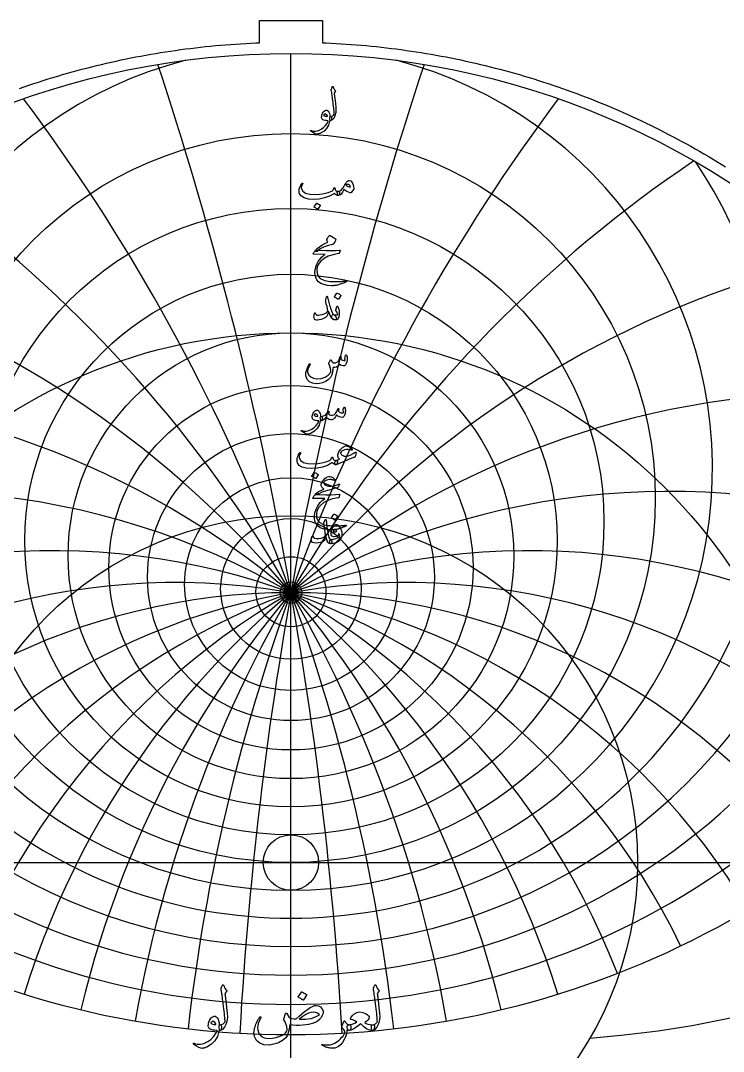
# Model space of a CAD drawing. Header units: millimetres. Extents: x -55 to 55, y -55 to 56.
# Drawn here: x -18 to 28.9, y -12.6 to 56.2 of the extents above; entities that cross this region are included whole.
import ezdxf

# ---------------------------------------------------------------- set-up
doc = ezdxf.new("R2010")
doc.units = ezdxf.units.MM
for name, color, linetype in [('CUT_INNER', 6, 'Continuous'), ('CUT_OUTER', 1, 'Continuous'), ('ENGRAVE', 7, 'Continuous'), ('ENGRAVE_FINE', 8, 'Continuous'), ('TEXT', 5, 'Continuous')]:
    doc.layers.add(name, color=color, linetype=linetype)

msp = doc.modelspace()

# ---------------------------------------------------------------- linework, layer by layer
at = {"layer": 'CUT_INNER'}
msp.add_circle((0, 0), 1.85, dxfattribs=at)
at = {"layer": 'CUT_OUTER'}
msp.add_lwpolyline([(-18.1281, 51.6617), (-17.8107, 51.772), (-17.4927, 51.8803), (-17.1741, 51.9867), (-16.8548, 52.0911), (-16.5348, 52.1935), (-16.2143, 52.294), (-15.8931, 52.3925), (-15.5713, 52.489), (-15.249, 52.5836), (-14.926, 52.6761), (-14.6025, 52.7667), (-14.2785, 52.8553), (-13.9539, 52.942), (-13.6288, 53.0266), (-13.3032, 53.1092), (-12.977, 53.1898), (-12.6504, 53.2685), (-12.3233, 53.3451), (-11.9958, 53.4197), (-11.6678, 53.4923), (-11.3393, 53.5629), (-11.0105, 53.6314), (-10.6812, 53.698), (-10.3515, 53.7625), (-10.0214, 53.825), (-9.691, 53.8855), (-9.3602, 53.944), (-9.029, 54.0004), (-8.6975, 54.0548), (-8.3656, 54.1071), (-8.0335, 54.1574), (-7.701, 54.2057), (-7.3683, 54.2519), (-7.0353, 54.2961), (-6.702, 54.3383), (-6.3684, 54.3784), (-6.0347, 54.4164), (-5.7007, 54.4524), (-5.3664, 54.4864), (-5.032, 54.5183), (-4.6974, 54.5481), (-4.3626, 54.5759), (-4.0277, 54.6017), (-3.6926, 54.6253), (-3.3573, 54.647), (-3.0219, 54.6665), (-2.6865, 54.6841), (-2.3509, 54.6995), (-2.1, 54.7095), (-2.1, 56.19), (2.1, 56.19), (2.1, 54.7095), (2.3509, 54.6995), (2.6865, 54.6841), (3.0219, 54.6665), (3.3573, 54.647), (3.6926, 54.6253), (4.0277, 54.6017), (4.3626, 54.5759), (4.6974, 54.5481), (5.032, 54.5183), (5.3664, 54.4864), (5.7007, 54.4524), (6.0347, 54.4164), (6.3684, 54.3784), (6.702, 54.3383), (7.0353, 54.2961), (7.3683, 54.2519), (7.701, 54.2057), (8.0335, 54.1574), (8.3656, 54.1071), (8.6975, 54.0548), (9.029, 54.0004), (9.3602, 53.944), (9.691, 53.8855), (10.0214, 53.825), (10.3515, 53.7625), (10.6812, 53.698), (11.0105, 53.6314), (11.3393, 53.5629), (11.6678, 53.4923), (11.9958, 53.4197), (12.3233, 53.3451), (12.6504, 53.2685), (12.977, 53.1898), (13.3032, 53.1092), (13.6288, 53.0266), (13.9539, 52.942), (14.2785, 52.8553), (14.6025, 52.7667), (14.926, 52.6761), (15.249, 52.5836), (15.5713, 52.489), (15.8931, 52.3925), (16.2143, 52.294), (16.5348, 52.1935), (16.8548, 52.0911), (17.1741, 51.9867), (17.4927, 51.8803), (17.8107, 51.772), (18.1281, 51.6617), (18.4447, 51.5495), (18.7607, 51.4354), (19.0759, 51.3193), (19.3905, 51.2013), (19.7043, 51.0814), (20.0173, 50.9595), (20.3296, 50.8357), (20.6412, 50.71), (20.9519, 50.5824), (21.2619, 50.4529), (21.5711, 50.3215), (21.8794, 50.1882), (22.187, 50.053), (22.4937, 49.9159), (22.7995, 49.7769), (23.1045, 49.6361), (23.4086, 49.4934), (23.7119, 49.3488), (24.0142, 49.2024), (24.3157, 49.0542), (24.6162, 48.904), (24.9158, 48.7521), (25.2145, 48.5983), (25.5122, 48.4426), (25.809, 48.2852), (26.1048, 48.1259), (26.3996, 47.9648), (26.6934, 47.802), (26.9862, 47.6373), (27.278, 47.4708), (27.5687, 47.3025), (27.8585, 47.1325), (28.1471, 46.9606), (28.4347, 46.787), (28.7213, 46.6117), (29.0067, 46.4346)], dxfattribs=at)
at = {"layer": 'ENGRAVE'}
for points in [[(0, -54), (0, 54)], [(-54, 0), (54, 0)]]:
    msp.add_lwpolyline(points, dxfattribs=at)
for centre, radius in [((0, 0), 54), ((0, 24.3261), 24.3261), ((0, 22.7517), 20.8992), ((0, 21.4865), 17.7713), ((0, 0), 35.3478), ((0, 20.4732), 14.8746), ((0, 19.6704), 12.157), ((0, 19.0478), 9.5763), ((0, 18.5835), 7.0982), ((0, 0), 23.1383), ((0, 18.262), 4.6932), ((0, 18.073), 2.3351), ((0, 18.0106), 0.72)]:
    msp.add_circle(centre, radius, dxfattribs=at)
for centre, radius, start, end in [((0, 26.2892), 28.1417, 104.436571, 75.563429), ((0, 28.7545), 32.4697, 146.343028, 33.656972), ((0, 31.8877), 37.4863, 168.076059, 11.923941), ((0, 35.9396), 43.453, 184.845211, 355.154789), ((0, 41.3064), 50.7778, 199.041634, 340.958366), ((0, -25.6817), 43.6923, 36, 144), ((0, -25.6817), 43.6923, 36, 144), ((0, 48.6521), 60.1373, 211.615649, 328.384351), ((15.0301, 56.0931), 67.9839, 274.154376, 304.973846)]:
    msp.add_arc(centre, radius, start, end, dxfattribs=at)
at = {"layer": 'ENGRAVE_FINE'}
for centre, radius, start, end in [((-247.7915, -25.6817), 251.614, 3.256593, 18.285878), ((-247.7915, -25.6817), 251.614, 3.256593, 18.285878), ((247.7915, -25.6817), 251.614, 161.714122, 176.743407), ((247.7915, -25.6817), 251.614, 161.714122, 176.743407), ((-120.0437, -25.6817), 127.7478, 6.558023, 36.869498), ((-120.0437, -25.6817), 127.7478, 6.558023, 36.869498), ((120.0437, -25.6817), 127.7478, 143.130502, 173.441977), ((120.0437, -25.6817), 127.7478, 143.130502, 173.441977), ((-75.6773, -25.6817), 87.3846, 9.951474, 56.069558), ((-75.6773, -25.6817), 87.3846, 9.951474, 56.069558), ((75.6773, -25.6817), 87.3846, 123.930442, 170.048526), ((75.6773, -25.6817), 87.3846, 123.930442, 170.048526), ((-52.0705, -25.6817), 67.9732, 13.489072, 76.236453), ((-52.0705, -25.6817), 67.9732, 13.489072, 76.236453), ((52.0705, -25.6817), 67.9732, 103.763547, 166.510928), ((52.0705, -25.6817), 67.9732, 103.763547, 166.510928), ((-36.6622, -25.6817), 57.0363, 17.231004, 97.725349), ((-36.6622, -25.6817), 57.0363, 17.231004, 97.725349), ((36.6622, -25.6817), 57.0363, 82.274651, 162.768996), ((36.6622, -25.6817), 57.0363, 82.274651, 162.768996), ((-25.2258, -25.6817), 50.4515, 21.249547, 120.755909), ((-25.2258, -25.6817), 50.4515, 21.249547, 120.755909), ((25.2258, -25.6817), 50.4515, 59.244091, 158.750453), ((25.2258, -25.6817), 50.4515, 59.244091, 158.750453), ((-15.9027, -25.6817), 46.4964, 25.634518, 130.214249), ((-15.9027, -25.6817), 46.4964, 25.634518, 130.214249), ((15.9027, -25.6817), 46.4964, 49.785751, 154.365482), ((15.9027, -25.6817), 46.4964, 49.785751, 154.365482), ((-7.7041, -25.6817), 44.3663, 30.500929, 137.66478), ((-7.7041, -25.6817), 44.3663, 30.500929, 137.66478), ((7.7041, -25.6817), 44.3663, 42.33522, 149.499071), ((7.7041, -25.6817), 44.3663, 42.33522, 149.499071), ((0, 102.5834), 120.594, 243.541053, 296.458947)]:
    msp.add_arc(centre, radius, start, end, dxfattribs=at)
at = {"layer": 'TEXT'}
for points in [[(2.6985, 51.6179), (2.7201, 51.6699), (2.7369, 51.7113), (2.7488, 51.7418), (2.756, 51.7616), (2.7616, 51.7741), (2.7688, 51.7831), (2.7776, 51.7885), (2.788, 51.7903), (2.7997, 51.7883), (2.8095, 51.7823), (2.8173, 51.7723), (2.8231, 51.7584), (2.8496, 51.6899), (2.8814, 51.6282), (2.9183, 51.5733), (2.9604, 51.5252), (2.9722, 51.5099), (2.9756, 51.4925), (2.9706, 51.4731), (2.9572, 51.4518), (2.887, 51.3528), (2.8918, 51.3085), (2.8965, 51.265), (2.9013, 51.2223), (2.9061, 51.1803), (2.9109, 51.1392), (2.9157, 51.0989), (2.9205, 51.0594), (2.9253, 51.0207), (2.9694, 50.6622), (2.9963, 50.382), (3.0061, 50.18), (2.9987, 50.0562), (2.9385, 49.8317), (2.8598, 49.6658), (2.7628, 49.5586), (2.6475, 49.5101), (2.6443, 49.5101), (2.6411, 49.5101), (2.6379, 49.5101), (2.6347, 49.5101), (2.6157, 49.5281), (2.6035, 49.5692), (2.5982, 49.6335), (2.5995, 49.7209), (2.6025, 49.7532), (2.6115, 49.7768), (2.6265, 49.7915), (2.6475, 49.7975), (2.7285, 49.8137), (2.796, 49.843), (2.8498, 49.8856), (2.8902, 49.9412), (2.8875, 50.0081), (2.8826, 50.0842), (2.8755, 50.1694), (2.8662, 50.2638), (2.8549, 50.367), (2.8419, 50.4786), (2.827, 50.5985), (2.8103, 50.7269), (2.795, 50.853), (2.7808, 50.9664), (2.7678, 51.067), (2.756, 51.1548), (2.7459, 51.2298), (2.7377, 51.2921), (2.7315, 51.3416), (2.7273, 51.3783), (2.6954, 51.5604), (2.6944, 51.5783), (2.6946, 51.5939), (2.696, 51.6071), (2.6985, 51.6179)], [(2.5836, 49.475), (2.5087, 49.2121), (2.3832, 48.992), (2.2069, 48.8145), (1.98, 48.6798), (1.9483, 48.6661), (1.9169, 48.6538), (1.886, 48.643), (1.8555, 48.6335), (1.8255, 48.6256), (1.7964, 48.6195), (1.768, 48.6152), (1.7405, 48.6127), (1.6718, 48.6225), (1.5808, 48.6582), (1.4674, 48.7199), (1.3317, 48.8075), (1.3171, 48.8201), (1.3086, 48.8323), (1.306, 48.8441), (1.3094, 48.8554), (1.3169, 48.8642), (1.3269, 48.8682), (1.3393, 48.8674), (1.3541, 48.8618), (1.4952, 48.8161), (1.6535, 48.8163), (1.8289, 48.8624), (2.0215, 48.9544), (2.1788, 49.0612), (2.3089, 49.1868), (2.4119, 49.3311), (2.4878, 49.4941), (2.4872, 49.4999), (2.4854, 49.5045), (2.4824, 49.5079), (2.4782, 49.5101), (2.3682, 49.5165), (2.2746, 49.5293), (2.1974, 49.5484), (2.1365, 49.574), (2.0894, 49.6135), (2.0598, 49.6682), (2.0479, 49.7381), (2.0535, 49.8231), (2.0552, 49.8344), (2.0574, 49.8458), (2.06, 49.8575), (2.063, 49.8694), (2.0664, 49.8817), (2.0702, 49.8945), (2.0744, 49.908), (2.079, 49.9221), (2.1165, 50.0133), (2.162, 50.0889), (2.2155, 50.149), (2.277, 50.1935), (2.3399, 50.2179), (2.3976, 50.2175), (2.4501, 50.1923), (2.4974, 50.1424), (2.5387, 50.073), (2.57, 49.9923), (2.5914, 49.9005), (2.6027, 49.7975), (2.609, 49.7976), (2.6151, 49.7979), (2.621, 49.7984), (2.6267, 49.7991), (2.6324, 49.7998), (2.6383, 49.8003), (2.6444, 49.8006), (2.6506, 49.8007), (2.6722, 49.7961), (2.689, 49.7824), (2.7009, 49.7594), (2.7081, 49.7273), (2.7111, 49.6919), (2.7105, 49.6562), (2.7063, 49.6201), (2.6985, 49.5836), (2.6884, 49.5514), (2.677, 49.5285), (2.6644, 49.5147), (2.6506, 49.5101), (2.59, 49.5101), (2.5896, 49.5043), (2.5884, 49.4965), (2.5864, 49.4868), (2.5836, 49.475)], [(2.4303, 49.8327), (2.3968, 49.8911), (2.36, 49.9325), (2.3201, 49.9566), (2.277, 49.9636), (2.2513, 49.9568), (2.2283, 49.946), (2.2081, 49.9313), (2.1908, 49.9125), (2.1852, 49.9025), (2.1844, 49.8917), (2.1884, 49.8802), (2.1972, 49.8678), (2.2301, 49.8388), (2.2778, 49.8191), (2.3403, 49.8085), (2.4175, 49.8071), (2.4255, 49.8087), (2.4303, 49.8135), (2.4319, 49.8215), (2.4303, 49.8327)], [(3.9089, 45.5245), (4.0089, 45.489), (4.0917, 45.3888), (4.1574, 45.2239), (4.2059, 44.9944), (4.2077, 44.9778), (4.2067, 44.9632), (4.2029, 44.9506), (4.1963, 44.9401), (4.0207, 44.7197), (4.0085, 44.7063), (3.9943, 44.6982), (3.9782, 44.6952), (3.96, 44.6974), (3.8406, 44.7381), (3.7285, 44.79), (3.6235, 44.853), (3.5257, 44.9273), (3.4468, 44.7443), (3.3604, 44.6135), (3.2664, 44.5351), (3.1648, 44.5089), (3.1534, 44.5131), (3.1417, 44.5257), (3.1295, 44.5467), (3.1169, 44.576), (3.0975, 44.6487), (3.0906, 44.7069), (3.0959, 44.7508), (3.1137, 44.7804), (3.1241, 44.7874), (3.1361, 44.7924), (3.1496, 44.7954), (3.1648, 44.7964), (3.2375, 44.8087), (3.3085, 44.8427), (3.378, 44.8981), (3.4458, 44.9752), (3.4756, 45.0199), (3.5201, 45.0934), (3.5794, 45.1955), (3.6534, 45.3265), (3.7113, 45.4131), (3.7732, 45.475), (3.839, 45.5121), (3.9089, 45.5245)], [(0.7281, 45.3201), (0.7395, 45.3325), (0.7513, 45.3377), (0.7635, 45.3357), (0.776, 45.3265), (0.7856, 45.3145), (0.7888, 45.3009), (0.7856, 45.2858), (0.776, 45.269), (0.7273, 45.1935), (0.6962, 45.1237), (0.6826, 45.0594), (0.6866, 45.0007), (0.7866, 44.8079), (0.9812, 44.6734), (1.2704, 44.5972), (1.6543, 44.5792), (1.9391, 44.6001), (2.2123, 44.6439), (2.474, 44.7103), (2.7241, 44.7995), (2.7682, 44.8257), (2.8047, 44.8658), (2.8337, 44.9199), (2.855, 44.988), (2.8622, 45.0073), (2.8742, 45.0207), (2.891, 45.0281), (2.9125, 45.0295), (2.9279, 45.0229), (2.9389, 45.0095), (2.9454, 44.9894), (2.9476, 44.9624), (2.9626, 44.8958), (3.0043, 44.8459), (3.0728, 44.8127), (3.168, 44.7964), (3.2023, 44.7888), (3.2255, 44.7692), (3.2375, 44.7377), (3.2383, 44.6942), (3.2267, 44.6131), (3.2111, 44.5552), (3.1916, 44.5205), (3.168, 44.5089), (3.0979, 44.5181), (3.0315, 44.5457), (2.9686, 44.5916), (2.9093, 44.6558), (2.9043, 44.6584), (2.8957, 44.6566), (2.8836, 44.6504), (2.8678, 44.6399), (2.57, 44.4722), (2.2451, 44.3524), (1.893, 44.2806), (1.5137, 44.2566), (1.1632, 44.2806), (0.891, 44.3524), (0.697, 44.4722), (0.5812, 44.6399), (0.5549, 44.7335), (0.5461, 44.8291), (0.5549, 44.9267), (0.5812, 45.0263), (0.6168, 45.1189), (0.6531, 45.1987), (0.6902, 45.2658), (0.7281, 45.3201)], [(3.679, 45.2115), (3.7388, 45.1616), (3.8067, 45.1205), (3.8826, 45.0882), (3.9664, 45.0646), (3.9618, 45.1275), (3.9448, 45.1788), (3.9155, 45.2185), (3.8738, 45.2466), (3.8257, 45.2612), (3.7772, 45.2602), (3.7283, 45.2436), (3.679, 45.2115)], [(1.6958, 43.9948), (1.6998, 43.9988), (1.7054, 44.0012), (1.7125, 44.002), (1.7213, 44.0012), (1.7834, 43.976), (1.8419, 43.9453), (1.8968, 43.9089), (1.9481, 43.867), (1.9531, 43.8606), (1.9552, 43.8543), (1.9547, 43.8479), (1.9513, 43.8415), (1.8012, 43.5988), (1.7956, 43.593), (1.7884, 43.5916), (1.7796, 43.5946), (1.7692, 43.602), (1.7602, 43.6084), (1.7461, 43.6179), (1.7267, 43.6307), (1.7022, 43.6467), (1.672, 43.6658), (1.6359, 43.6882), (1.5938, 43.7137), (1.5457, 43.7425), (1.5393, 43.7473), (1.5361, 43.7521), (1.5361, 43.7569), (1.5393, 43.7616)], [(2.6954, 41.2303), (2.4163, 41.1574), (2.17, 41.0634), (1.9564, 40.9483), (1.7756, 40.8119), (1.7479, 40.791), (1.7221, 40.7792), (1.6984, 40.7766), (1.6766, 40.7832), (1.6513, 40.8133), (1.6551, 40.8558), (1.688, 40.9107), (1.7501, 40.978), (1.8968, 41.0998), (2.0654, 41.2095), (2.256, 41.3073), (2.4686, 41.3932), (2.4079, 41.4826), (2.3966, 41.5049), (2.3912, 41.5273), (2.3918, 41.5496), (2.3984, 41.572), (2.4413, 41.6572), (2.4806, 41.7277), (2.5163, 41.7834), (2.5485, 41.8243), (2.569, 41.8436), (2.5892, 41.8538), (2.6089, 41.8548), (2.6283, 41.8466), (2.7407, 41.7832), (2.8351, 41.7237), (2.9115, 41.6682), (2.97, 41.6167), (2.9814, 41.6001), (2.9868, 41.5792), (2.9862, 41.5538), (2.9796, 41.5241), (2.959, 41.4776), (2.9261, 41.4211), (2.8808, 41.3546), (2.8231, 41.2782), (2.8079, 41.2668), (2.7816, 41.255), (2.7441, 41.2429), (2.6954, 41.2303)], [(1.9417, 40.8598), (2.3514, 40.8455), (2.7057, 40.8439), (3.0045, 40.855), (3.2478, 40.879), (3.2553, 40.8799), (3.2618, 40.8794), (3.2673, 40.8775), (3.2718, 40.8742), (3.2751, 40.8697), (3.277, 40.8642), (3.2775, 40.8577), (3.2766, 40.8503), (3.2703, 40.8211), (3.2642, 40.7944), (3.2583, 40.77), (3.2526, 40.7481), (3.2471, 40.7285), (3.2419, 40.7113), (3.2368, 40.6966), (3.2319, 40.6842), (3.2215, 40.6644), (3.2095, 40.6499), (3.1959, 40.6405), (3.1808, 40.6363), (2.8119, 40.5694), (2.491, 40.4646), (2.2179, 40.3219), (1.9928, 40.1413), (1.879, 40.0114), (1.7964, 39.8738), (1.7449, 39.7287), (1.7245, 39.576), (1.7441, 39.3363), (1.8219, 39.1409), (1.958, 38.9898), (2.1525, 38.883), (2.2532, 38.8507), (2.364, 38.8239), (2.4848, 38.8028), (2.6155, 38.7872), (2.756, 38.777), (2.9061, 38.7721), (3.0658, 38.7723), (3.2351, 38.7776), (3.2952, 38.781), (3.3544, 38.7848), (3.4126, 38.789), (3.4698, 38.7936), (3.5256, 38.7986), (3.5796, 38.804), (3.6318, 38.8098), (3.6822, 38.816), (3.6975, 38.8168), (3.7085, 38.8128), (3.7151, 38.804), (3.7173, 38.7904), (3.7161, 38.7746), (3.7125, 38.7625), (3.7065, 38.7539), (3.6981, 38.7489), (3.6079, 38.7108), (3.5225, 38.6762), (3.4418, 38.6453), (3.366, 38.618), (3.2951, 38.594), (3.2295, 38.5733), (3.169, 38.5557), (3.1137, 38.5413), (3.0617, 38.5307), (3.0111, 38.5214), (2.9619, 38.5132), (2.9141, 38.5062), (2.8675, 38.5008), (2.8219, 38.4974), (2.7773, 38.496), (2.7337, 38.4966), (2.4359, 38.5198), (2.1876, 38.5701), (1.9888, 38.6475), (1.8395, 38.7521), (1.7299, 38.8828), (1.6535, 39.0355), (1.6101, 39.2102), (1.6, 39.4068), (1.6313, 39.6507), (1.7062, 39.8874), (1.8245, 40.1169), (1.9864, 40.3393), (2.0497, 40.4066), (2.1213, 40.471), (2.2014, 40.5327), (2.2898, 40.5916), (1.5169, 40.598), (1.4984, 40.6059), (1.4906, 40.6203), (1.4936, 40.6411), (1.5074, 40.6682), (1.5333, 40.7077), (1.5569, 40.7433), (1.578, 40.7748), (1.5968, 40.8024), (1.6131, 40.8257), (1.6271, 40.8447), (1.6387, 40.8592), (1.6479, 40.8694), (1.6686, 40.8712), (1.7245, 40.8702), (1.8155, 40.8664), (1.9417, 40.8598)], [(3.0642, 37.9942), (3.0682, 37.9982), (3.0738, 38.0006), (3.081, 38.0014), (3.0898, 38.0006), (3.1518, 37.9755), (3.2103, 37.9447), (3.2652, 37.9084), (3.3165, 37.8665), (3.3215, 37.8601), (3.3237, 37.8537), (3.3231, 37.8473), (3.3197, 37.8409), (3.1696, 37.5982), (3.164, 37.5924), (3.1568, 37.591), (3.148, 37.594), (3.1377, 37.6014), (3.1287, 37.6078), (3.1145, 37.6174), (3.0951, 37.6302), (3.0706, 37.6461), (3.0405, 37.6653), (3.0043, 37.6876), (2.9622, 37.7132), (2.9141, 37.7419), (2.9077, 37.7467), (2.9045, 37.7515), (2.9045, 37.7563), (2.9077, 37.7611)], [(2.4479, 37.7196), (2.4662, 37.6358), (2.4862, 37.5507), (2.5077, 37.4642), (2.5309, 37.3763), (2.5556, 37.2865), (2.582, 37.1946), (2.6099, 37.1005), (2.6395, 37.0042), (2.6991, 36.831), (2.7536, 36.7008), (2.8029, 36.6138), (2.847, 36.5699), (2.8856, 36.5437), (2.9245, 36.5068), (2.9638, 36.4591), (3.0035, 36.4006), (3.0411, 36.3282), (3.0514, 36.2737), (3.0347, 36.2372), (2.9908, 36.2186), (2.8488, 36.233), (2.7233, 36.3272), (2.6141, 36.5012), (2.5213, 36.7551), (2.5193, 36.7593), (2.5165, 36.7623), (2.5129, 36.7641), (2.5085, 36.7647), (2.5053, 36.7641), (2.5021, 36.7623), (2.499, 36.7593), (2.4958, 36.7551), (2.4868, 36.714), (2.4758, 36.6705), (2.4628, 36.6246), (2.4479, 36.5763), (2.4315, 36.5306), (2.4143, 36.4924), (2.3964, 36.4619), (2.3776, 36.439), (2.3101, 36.3801), (2.2259, 36.328), (2.1249, 36.2827), (2.0071, 36.2442), (1.8874, 36.2156), (1.7836, 36.2034), (1.6958, 36.2076), (1.6239, 36.2282), (1.5624, 36.2797), (1.5345, 36.3703), (1.5401, 36.5), (1.5792, 36.6689), (1.583, 36.6745), (1.588, 36.6785), (1.5942, 36.6809), (1.6016, 36.6817), (1.6103, 36.6807), (1.6175, 36.6777), (1.6231, 36.6727), (1.6271, 36.6657), (1.6423, 36.6304), (1.659, 36.601), (1.6774, 36.5777), (1.6974, 36.5603), (1.7596, 36.5372), (1.8443, 36.5316), (1.9513, 36.5435), (2.0806, 36.5731), (2.2185, 36.6174), (2.3257, 36.6673), (2.4021, 36.7228), (2.4479, 36.7839), (2.4554, 36.8457), (2.4431, 36.9515), (2.4107, 37.1012), (2.3584, 37.2948), (2.3333, 37.3968), (2.3185, 37.4793), (2.3141, 37.5421), (2.3201, 37.5854), (2.3808, 37.7579), (2.3874, 37.7761), (2.3944, 37.789), (2.4017, 37.7968), (2.4095, 37.7994), (2.4191, 37.7944), (2.4287, 37.7794), (2.4383, 37.7545), (2.4479, 37.7196)], [(3.093, 36.6881), (3.0742, 36.7194), (3.0562, 36.7463), (3.0391, 36.7689), (3.0227, 36.7871), (3.0109, 36.8026), (3.0043, 36.8206), (3.0029, 36.8409), (3.0067, 36.8637), (3.0738, 37.1064), (3.0832, 37.1276), (3.0953, 37.1336), (3.1103, 37.1244), (3.1281, 37.1), (3.1548, 37.0483), (3.1776, 36.9859), (3.1963, 36.9126), (3.2111, 36.8286), (3.2197, 36.7479), (3.2231, 36.6689), (3.2213, 36.5914), (3.2143, 36.5156), (3.2029, 36.4495), (3.188, 36.3919), (3.1694, 36.3426), (3.1472, 36.3016), (3.1199, 36.2713), (3.0826, 36.2473), (3.0353, 36.2298), (2.978, 36.2186), (2.9193, 36.2164), (2.8646, 36.2258), (2.8139, 36.2467), (2.7672, 36.2793), (2.7311, 36.3206), (2.7121, 36.3679), (2.7103, 36.4212), (2.7257, 36.4805), (2.7502, 36.529), (2.7792, 36.5595), (2.8125, 36.5721), (2.8502, 36.5667), (2.9373, 36.5457), (3.0131, 36.5435), (3.0778, 36.5601), (3.1313, 36.5954), (3.1325, 36.6048), (3.1265, 36.6234), (3.1133, 36.6511), (3.093, 36.6881)], [(3.6438, 33.8446), (3.6494, 33.8586), (3.6566, 33.8685), (3.6654, 33.8745), (3.6758, 33.8765), (3.6891, 33.8749), (3.7005, 33.8701), (3.7099, 33.8621), (3.7173, 33.851), (3.7355, 33.8111), (3.7484, 33.7616), (3.7562, 33.7025), (3.7588, 33.6338), (3.7518, 33.5216), (3.7309, 33.4151), (3.6959, 33.3141), (3.647, 33.2186), (3.6303, 33.1957), (3.6119, 33.1779), (3.5919, 33.1654), (3.5704, 33.158), (3.4923, 33.153), (3.4083, 33.1668), (3.3183, 33.1993), (3.2223, 33.2506), (3.1415, 33.1398), (3.0458, 33.0662), (2.9355, 33.0296), (2.8103, 33.0302), (2.8062, 32.9629), (2.8003, 32.8981), (2.7927, 32.8359), (2.7832, 32.7763), (2.7719, 32.719), (2.7588, 32.6634), (2.744, 32.6096), (2.7273, 32.5576), (2.6886, 32.4638), (2.6363, 32.3771), (2.5704, 32.2977), (2.491, 32.2255), (2.3051, 32.1017), (2.1085, 32.0147), (1.9012, 31.9644), (1.683, 31.9508), (1.4373, 31.9841), (1.2431, 32.0714), (1.1004, 32.2125), (1.0092, 32.4075), (0.9968, 32.4777), (0.9948, 32.5608), (1.0032, 32.6566), (1.0219, 32.7652), (1.0521, 32.8841), (1.0946, 33.0079), (1.1495, 33.1364), (1.2167, 33.2697), (1.2221, 33.2781), (1.2287, 33.2841), (1.2365, 33.2877), (1.2455, 33.2889), (1.2545, 33.2881), (1.2623, 33.2857), (1.2688, 33.2817), (1.2742, 33.2761), (1.2778, 33.268), (1.279, 33.2594), (1.2778, 33.2504), (1.2742, 33.241), (1.1888, 33.0636), (1.1337, 32.9177), (1.109, 32.8033), (1.1145, 32.7205), (1.1952, 32.5378), (1.3221, 32.4051), (1.4954, 32.3223), (1.7149, 32.2893), (2.0219, 32.3089), (2.2818, 32.3867), (2.4946, 32.5229), (2.6602, 32.7173), (2.6596, 32.8454), (2.6387, 32.9807), (2.5974, 33.1232), (2.5357, 33.2729), (2.5279, 33.2881), (2.5237, 33.3017), (2.5231, 33.3137), (2.5261, 33.324), (2.5433, 33.3597), (2.5596, 33.3931), (2.5752, 33.4243), (2.59, 33.4534), (2.6039, 33.4798), (2.6171, 33.5033), (2.6295, 33.5237), (2.6411, 33.5412), (2.6477, 33.5486), (2.6546, 33.5516), (2.662, 33.5502), (2.6698, 33.5444), (2.6738, 33.54), (2.6794, 33.5332), (2.6866, 33.524), (2.6954, 33.5125), (2.7053, 33.4985), (2.7161, 33.4821), (2.7277, 33.4634), (2.7401, 33.4422), (2.7652, 33.4015), (2.7864, 33.3719), (2.8035, 33.3536), (2.8167, 33.3464), (2.8997, 33.3394), (2.9828, 33.3536), (3.0658, 33.3889), (3.1488, 33.4454), (3.179, 33.4829), (3.2087, 33.5444), (3.2381, 33.6298), (3.267, 33.7392), (3.2698, 33.7496), (3.275, 33.7584), (3.2826, 33.7655), (3.2925, 33.7711), (3.3019, 33.7747), (3.3109, 33.7759), (3.3195, 33.7747), (3.3277, 33.7711), (3.3399, 33.7512), (3.3444, 33.7136), (3.3414, 33.6586), (3.3309, 33.5859), (3.3953, 33.5464), (3.4642, 33.5204), (3.5375, 33.5081), (3.6151, 33.5093), (3.6141, 33.5326), (3.6111, 33.5516), (3.6061, 33.5661), (3.5991, 33.5763), (3.5911, 33.5859), (3.5864, 33.5955), (3.5848, 33.6051), (3.5864, 33.6146)], [(3.5688, 30.3923), (3.5758, 30.3971), (3.584, 30.3955), (3.5933, 30.3875), (3.6039, 30.3731), (3.6153, 30.3488), (3.6239, 30.314), (3.6297, 30.2689), (3.6327, 30.2134), (3.6337, 30.1504), (3.6303, 30.0889), (3.6225, 30.029), (3.6103, 29.9707), (3.5748, 29.8573), (3.5353, 29.7759), (3.4917, 29.7264), (3.4442, 29.7088), (3.3319, 29.7154), (3.2279, 29.7448), (3.1323, 29.7969), (3.045, 29.8717), (2.9852, 29.7538), (2.9141, 29.6617), (2.8319, 29.5957), (2.7385, 29.5556), (2.6405, 29.5468), (2.5413, 29.5715), (2.4409, 29.6298), (2.3393, 29.7216), (2.257, 29.6168), (2.1764, 29.542), (2.0974, 29.4971), (2.0199, 29.4821), (2.0044, 29.4909), (1.9896, 29.5172), (1.9756, 29.5611), (1.9624, 29.6226), (1.9576, 29.6833), (1.9656, 29.728), (1.9864, 29.7568), (2.0199, 29.7695), (2.1672, 29.8029), (2.2962, 29.8677), (2.4067, 29.9641), (2.499, 30.0921), (2.5039, 30.0991), (2.5093, 30.1041), (2.5151, 30.107), (2.5213, 30.108), (2.5289, 30.1072), (2.5357, 30.1048), (2.5417, 30.1009), (2.5469, 30.0953), (2.5498, 30.0781), (2.5429, 30.049), (2.5259, 30.0078), (2.499, 29.9548), (2.5343, 29.9138), (2.5892, 29.8837), (2.6636, 29.8643), (2.7576, 29.8558), (2.8748, 29.8803), (2.9772, 29.9603), (3.0648, 30.0959), (3.1377, 30.2869), (3.1413, 30.2967), (3.1456, 30.3036), (3.1508, 30.3078), (3.1568, 30.3092), (3.1658, 30.3084), (3.1736, 30.306), (3.1802, 30.3021), (3.1856, 30.2965), (3.1896, 30.2885), (3.192, 30.2805), (3.1927, 30.2725), (3.192, 30.2645), (3.16, 30.1304), (3.1973, 30.0973), (3.2422, 30.0681), (3.2947, 30.043), (3.3548, 30.0218), (3.4133, 30.008), (3.4578, 30.0051), (3.4884, 30.0128), (3.5049, 30.0314), (3.5103, 30.0597), (3.5073, 30.1001), (3.4959, 30.1524), (3.4762, 30.2166), (3.4796, 30.2348), (3.4961, 30.2701), (3.5259, 30.3226), (3.5688, 30.3923)], [(1.956, 29.447), (1.8812, 29.1841), (1.7557, 28.964), (1.5794, 28.7865), (1.3525, 28.6518), (1.3207, 28.6381), (1.2894, 28.6258), (1.2585, 28.615), (1.2279, 28.6055), (1.198, 28.5976), (1.1688, 28.5915), (1.1405, 28.5872), (1.113, 28.5847), (1.0443, 28.5945), (0.9533, 28.6302), (0.8399, 28.6919), (0.7042, 28.7795), (0.6896, 28.7921), (0.681, 28.8043), (0.6784, 28.8161), (0.6818, 28.8274), (0.6894, 28.8362), (0.6994, 28.8402), (0.7118, 28.8394), (0.7265, 28.8338), (0.8676, 28.7881), (1.0259, 28.7883), (1.2014, 28.8344), (1.394, 28.9264), (1.5513, 29.0332), (1.6814, 29.1588), (1.7844, 29.3031), (1.8602, 29.4661), (1.8596, 29.4719), (1.8578, 29.4765), (1.8549, 29.4799), (1.8507, 29.4821), (1.7407, 29.4885), (1.6471, 29.5013), (1.5698, 29.5204), (1.509, 29.546), (1.4618, 29.5855), (1.4323, 29.6402), (1.4203, 29.71), (1.4259, 29.7951), (1.4277, 29.8064), (1.4299, 29.8178), (1.4325, 29.8295), (1.4355, 29.8414), (1.4389, 29.8537), (1.4427, 29.8665), (1.4469, 29.88), (1.4515, 29.8941), (1.489, 29.9853), (1.5345, 30.0609), (1.588, 30.121), (1.6495, 30.1655), (1.7123, 30.1899), (1.77, 30.1895), (1.8225, 30.1643), (1.8698, 30.1144), (1.9111, 30.045), (1.9425, 29.9643), (1.9638, 29.8725), (1.9752, 29.7695), (1.9815, 29.7696), (1.9876, 29.7699), (1.9935, 29.7704), (1.9992, 29.7711), (2.0048, 29.7718), (2.0107, 29.7723), (2.0168, 29.7726), (2.0231, 29.7727), (2.0447, 29.7681), (2.0614, 29.7544), (2.0734, 29.7314), (2.0806, 29.6993), (2.0836, 29.6639), (2.083, 29.6282), (2.0788, 29.5921), (2.071, 29.5556), (2.0608, 29.5234), (2.0495, 29.5005), (2.0369, 29.4867), (2.0231, 29.4821), (1.9624, 29.4821), (1.962, 29.4763), (1.9608, 29.4685), (1.9588, 29.4588), (1.956, 29.447)], [(1.8028, 29.8047), (1.7692, 29.8631), (1.7325, 29.9045), (1.6926, 29.9286), (1.6495, 29.9356), (1.6237, 29.9288), (1.6008, 29.918), (1.5806, 29.9033), (1.5632, 29.8845), (1.5577, 29.8745), (1.5569, 29.8637), (1.5608, 29.8522), (1.5696, 29.8398), (1.6026, 29.8108), (1.6503, 29.7911), (1.7127, 29.7805), (1.79, 29.7791), (1.798, 29.7807), (1.8028, 29.7855), (1.8044, 29.7935), (1.8028, 29.8047)], [(4.3464, 27.3413), (4.2825, 27.0858), (4.2754, 27.0734), (4.2634, 27.0618), (4.2466, 27.0511), (4.2251, 27.0411), (4.1773, 27.0242), (4.1265, 27.0056), (4.0727, 26.9851), (4.0159, 26.9628), (3.9561, 26.939), (3.8933, 26.9137), (3.8276, 26.8871), (3.7588, 26.8591), (3.0243, 26.5397), (2.9908, 26.5471), (2.9636, 26.5692), (2.9429, 26.6062), (2.9285, 26.6579), (2.9261, 26.7128), (2.9413, 26.7593), (2.974, 26.7974), (3.0243, 26.8271), (3.0306, 26.83), (3.0431, 26.8355), (3.0617, 26.8436), (3.0866, 26.8543), (3.1174, 26.8673), (3.154, 26.8826), (3.1964, 26.9001), (3.2446, 26.9197), (3.1826, 26.9834), (3.1433, 27.0531), (3.1267, 27.1287), (3.1329, 27.2103), (3.1943, 27.4046), (3.2989, 27.5688), (3.4466, 27.7031), (3.6375, 27.8075), (3.6792, 27.8173), (3.7277, 27.8147), (3.783, 27.7998), (3.845, 27.7724), (3.9095, 27.7351), (3.9688, 27.6934), (4.0229, 27.6473), (4.0718, 27.5968), (4.0855, 27.5782), (4.0917, 27.5608), (4.0903, 27.5447), (4.0814, 27.5297), (4.0678, 27.5181), (4.0526, 27.5121), (4.0358, 27.5117), (4.0175, 27.5169), (3.9219, 27.5471), (3.8203, 27.5608), (3.7127, 27.5582), (3.5991, 27.5393), (3.4963, 27.5085), (3.4147, 27.4674), (3.3542, 27.4159), (3.3149, 27.3541), (3.3109, 27.3265), (3.3213, 27.295), (3.346, 27.2594), (3.3852, 27.2199), (3.4299, 27.184), (3.4746, 27.1561), (3.5193, 27.1361), (3.564, 27.1241), (3.6979, 27.1207), (3.841, 27.1489), (3.9933, 27.2085), (4.1548, 27.2998), (4.1722, 27.3107), (4.1891, 27.3213), (4.2057, 27.3315), (4.2219, 27.3413), (4.2374, 27.3505), (4.2522, 27.3588), (4.2662, 27.3664), (4.2794, 27.3732), (4.3159, 27.3904), (4.3392, 27.3908), (4.3494, 27.3744), (4.3464, 27.3413)], [(0.5876, 27.3509), (0.599, 27.3632), (0.6108, 27.3684), (0.6229, 27.3664), (0.6355, 27.3572), (0.6451, 27.3453), (0.6483, 27.3317), (0.6451, 27.3165), (0.6355, 27.2998), (0.5868, 27.2243), (0.5557, 27.1545), (0.5421, 27.0902), (0.5461, 27.0315), (0.6461, 26.8387), (0.8407, 26.7042), (1.1299, 26.6279), (1.5137, 26.61), (1.7986, 26.6309), (2.0718, 26.6746), (2.3335, 26.7411), (2.5836, 26.8303), (2.6277, 26.8565), (2.6642, 26.8966), (2.6932, 26.9507), (2.7145, 27.0187), (2.7217, 27.0381), (2.7337, 27.0515), (2.7504, 27.0589), (2.772, 27.0602), (2.7874, 27.0537), (2.7983, 27.0403), (2.8049, 27.0201), (2.8071, 26.9932), (2.8221, 26.9265), (2.8638, 26.8766), (2.9323, 26.8435), (3.0275, 26.8271), (3.0618, 26.8195), (3.085, 26.8), (3.0969, 26.7684), (3.0977, 26.7249), (3.0862, 26.6439), (3.0706, 26.586), (3.051, 26.5513), (3.0275, 26.5397), (2.9574, 26.5489), (2.891, 26.5764), (2.8281, 26.6223), (2.7688, 26.6866), (2.7638, 26.6892), (2.7552, 26.6874), (2.7431, 26.6812), (2.7273, 26.6706), (2.4295, 26.503), (2.1045, 26.3832), (1.7525, 26.3114), (1.3732, 26.2874), (1.0227, 26.3114), (0.7505, 26.3832), (0.5565, 26.503), (0.4407, 26.6706), (0.4144, 26.7642), (0.4056, 26.8599), (0.4144, 26.9575), (0.4407, 27.0571), (0.4762, 27.1497), (0.5126, 27.2295), (0.5497, 27.2966), (0.5876, 27.3509)], [(1.5553, 26.0255), (1.5593, 26.0295), (1.5648, 26.0319), (1.572, 26.0327), (1.5808, 26.0319), (1.6429, 26.0068), (1.7014, 25.976), (1.7563, 25.9397), (1.8075, 25.8978), (1.8125, 25.8914), (1.8147, 25.885), (1.8141, 25.8786), (1.8107, 25.8722), (1.6606, 25.6295), (1.6551, 25.6238), (1.6479, 25.6224), (1.6391, 25.6253), (1.6287, 25.6327), (1.6197, 25.6391), (1.6056, 25.6487), (1.5862, 25.6615), (1.5616, 25.6774), (1.5315, 25.6966), (1.4954, 25.719), (1.4533, 25.7445), (1.4052, 25.7732), (1.3988, 25.778), (1.3956, 25.7828), (1.3956, 25.7876), (1.3988, 25.7924)], [(3.2399, 25.2566), (3.2424, 25.2341), (3.2279, 25.192), (3.1961, 25.1303), (3.1472, 25.0491), (3.1369, 25.0359), (3.1249, 25.0251), (3.1113, 25.0167), (3.0961, 25.0107), (2.8918, 24.9544), (2.7097, 24.9037), (2.55, 24.8586), (2.4127, 24.8191), (2.2978, 24.7854), (2.2051, 24.7576), (2.1349, 24.7359), (2.087, 24.7201), (1.7006, 24.5477), (1.6734, 24.5457), (1.6527, 24.5493), (1.6383, 24.5584), (1.6303, 24.5732), (1.6301, 24.5786), (1.6327, 24.5852), (1.6381, 24.593), (1.6463, 24.602), (1.7249, 24.6758), (1.8427, 24.7536), (1.9996, 24.8355), (2.1956, 24.9213), (2.1423, 24.9668), (2.0974, 25.0107), (2.0608, 25.053), (2.0327, 25.0938), (2.0153, 25.1383), (2.0111, 25.192), (2.0201, 25.2548), (2.0423, 25.3269), (2.0782, 25.4019), (2.1285, 25.477), (2.1932, 25.552), (2.2722, 25.6271), (2.3582, 25.692), (2.4407, 25.7365), (2.5195, 25.7606), (2.5948, 25.7644), (2.6968, 25.7438), (2.7888, 25.7013), (2.8708, 25.6369), (2.9429, 25.5504), (2.9492, 25.5397), (2.9524, 25.5297), (2.9524, 25.5205), (2.9492, 25.5121), (2.9423, 25.5043), (2.9341, 25.5001), (2.9247, 25.4995), (2.9141, 25.5025), (2.8671, 25.5175), (2.8219, 25.5305), (2.7785, 25.5415), (2.7369, 25.5504), (2.6973, 25.5572), (2.6598, 25.5616), (2.6246, 25.5636), (2.5916, 25.5632), (2.454, 25.547), (2.3385, 25.5081), (2.2449, 25.4464), (2.1732, 25.362), (2.2495, 25.2616), (2.3345, 25.1872), (2.4283, 25.1387), (2.5309, 25.1161), (2.6836, 25.1145), (2.8478, 25.1385), (3.0237, 25.188), (3.2111, 25.263), (3.2189, 25.265), (3.2263, 25.2646), (3.2333, 25.2618), (3.2399, 25.2566)], [(1.9145, 24.5572), (2.3243, 24.5429), (2.6786, 24.5413), (2.9774, 24.5525), (3.2207, 24.5764), (3.2282, 24.5773), (3.2347, 24.5768), (3.2402, 24.5749), (3.2446, 24.5716), (3.2479, 24.5671), (3.2498, 24.5616), (3.2503, 24.5551), (3.2494, 24.5477), (3.2431, 24.5185), (3.2371, 24.4918), (3.2312, 24.4674), (3.2255, 24.4455), (3.22, 24.4259), (3.2147, 24.4087), (3.2096, 24.394), (3.2047, 24.3816), (3.1943, 24.3618), (3.1824, 24.3473), (3.1688, 24.3379), (3.1536, 24.3337), (2.7848, 24.2668), (2.4638, 24.162), (2.1908, 24.0193), (1.9656, 23.8387), (1.8519, 23.7088), (1.7692, 23.5712), (1.7177, 23.4261), (1.6974, 23.2734), (1.7169, 23.0337), (1.7948, 22.8383), (1.9309, 22.6872), (2.1253, 22.5804), (2.2261, 22.5481), (2.3369, 22.5214), (2.4576, 22.5002), (2.5884, 22.4846), (2.7289, 22.4745), (2.879, 22.4695), (3.0387, 22.4697), (3.2079, 22.4751), (3.2681, 22.4784), (3.3273, 22.4822), (3.3855, 22.4864), (3.4426, 22.491), (3.4984, 22.496), (3.5524, 22.5014), (3.6046, 22.5072), (3.655, 22.5134), (3.6704, 22.5142), (3.6814, 22.5102), (3.6879, 22.5014), (3.6901, 22.4878), (3.6889, 22.4721), (3.6854, 22.4599), (3.6794, 22.4513), (3.671, 22.4463), (3.5808, 22.4082), (3.4953, 22.3737), (3.4147, 22.3427), (3.3389, 22.3154), (3.268, 22.2914), (3.2023, 22.2707), (3.1419, 22.2531), (3.0866, 22.2387), (3.0346, 22.2281), (2.984, 22.2188), (2.9348, 22.2106), (2.887, 22.2036), (2.8404, 22.1982), (2.7948, 22.1948), (2.7501, 22.1934), (2.7065, 22.194), (2.4087, 22.2172), (2.1604, 22.2675), (1.9616, 22.3449), (1.8123, 22.4495), (1.7028, 22.5802), (1.6263, 22.7329), (1.583, 22.9076), (1.5728, 23.1042), (1.6042, 23.3481), (1.679, 23.5848), (1.7974, 23.8143), (1.9592, 24.0367), (2.0225, 24.104), (2.0942, 24.1684), (2.1742, 24.2301), (2.2626, 24.289), (1.4898, 24.2954), (1.4712, 24.3034), (1.4634, 24.3177), (1.4664, 24.3385), (1.4802, 24.3656), (1.5062, 24.4052), (1.5297, 24.4407), (1.5509, 24.4722), (1.5696, 24.4998), (1.586, 24.5231), (1.6, 24.5421), (1.6115, 24.5566), (1.6207, 24.5668), (1.6415, 24.5686), (1.6974, 24.5676), (1.7884, 24.5638), (1.9145, 24.5572)], [(2.657, 21.5535), (2.6802, 21.5423), (2.6985, 21.5248), (2.7121, 21.5008), (2.7209, 21.4705), (2.7267, 21.4329), (2.7281, 21.397), (2.7251, 21.3627), (2.7177, 21.3299), (2.7067, 21.302), (2.693, 21.282), (2.6764, 21.2701), (2.657, 21.2661), (2.5614, 21.2926), (2.4822, 21.3595), (2.4193, 21.4667), (2.3728, 21.6142), (2.3668, 21.6396), (2.3616, 21.6617), (2.3572, 21.6803), (2.3536, 21.6956), (2.3509, 21.7075), (2.3489, 21.716), (2.3477, 21.7211), (2.3473, 21.7228), (2.3425, 21.7321), (2.3377, 21.7347), (2.3329, 21.7305), (2.3281, 21.7196), (2.2738, 21.597), (2.2131, 21.5008), (2.1461, 21.4309), (2.0726, 21.3874), (1.966, 21.3539), (1.8411, 21.3331), (1.6978, 21.3252), (1.5361, 21.3299), (1.4281, 21.3633), (1.3692, 21.4441), (1.3595, 21.5725), (1.3988, 21.7483), (1.4078, 21.7695), (1.4187, 21.785), (1.4317, 21.795), (1.4467, 21.7994), (1.4614, 21.798), (1.4738, 21.7906), (1.4838, 21.7772), (1.4914, 21.7579), (1.5076, 21.7166), (1.5273, 21.6852), (1.5507, 21.6639), (1.5776, 21.6525), (1.7287, 21.6293), (1.8722, 21.6269), (2.0081, 21.6453), (2.1365, 21.6844), (2.1922, 21.7136), (2.2379, 21.7531), (2.2736, 21.803), (2.2994, 21.8633), (2.2978, 21.8918), (2.2898, 21.9583), (2.2754, 22.0627), (2.2546, 22.205), (2.2441, 22.2811), (2.2347, 22.3499), (2.2265, 22.4113), (2.2195, 22.4653), (2.2135, 22.5115), (2.2083, 22.5495), (2.2039, 22.5793), (2.2004, 22.601), (2.1974, 22.6341), (2.198, 22.6633), (2.2022, 22.6884), (2.2099, 22.7096), (2.2223, 22.7358), (2.2339, 22.7603), (2.2447, 22.7829), (2.2546, 22.8038), (2.2636, 22.8228), (2.2714, 22.8401), (2.278, 22.8556), (2.2834, 22.8692), (2.289, 22.8802), (2.2962, 22.8876), (2.3049, 22.8914), (2.3153, 22.8916), (2.3267, 22.8872), (2.3353, 22.8804), (2.3411, 22.8712), (2.3441, 22.8597), (2.3635, 22.6963), (2.3836, 22.5415), (2.4042, 22.3953), (2.4255, 22.2577), (2.4472, 22.1286), (2.469, 22.0082), (2.4911, 21.8963), (2.5133, 21.793), (2.5403, 21.6966), (2.5732, 21.6246), (2.6121, 21.5769), (2.657, 21.5535)], [(2.855, 23.2461), (2.859, 23.2501), (2.8646, 23.2525), (2.8718, 23.2533), (2.8806, 23.2525), (2.9427, 23.2273), (3.0011, 23.1966), (3.056, 23.1603), (3.1073, 23.1183), (3.1123, 23.1119), (3.1145, 23.1056), (3.1139, 23.0992), (3.1105, 23.0928), (2.9604, 22.8501), (2.9548, 22.8443), (2.9476, 22.8429), (2.9389, 22.8459), (2.9285, 22.8533), (2.9195, 22.8597), (2.9053, 22.8692), (2.886, 22.882), (2.8614, 22.898), (2.8313, 22.9171), (2.7952, 22.9395), (2.753, 22.965), (2.7049, 22.9938), (2.6985, 22.9986), (2.6954, 23.0034), (2.6954, 23.0082), (2.6985, 23.0129)], [(3.0243, 22.5722), (3.0462, 22.569), (3.0706, 22.5595), (3.0973, 22.5435), (3.1265, 22.5211), (3.2512, 22.3882), (3.3381, 22.2385), (3.387, 22.072), (3.3979, 21.8888), (3.3882, 21.7934), (3.3684, 21.7084), (3.3387, 21.6337), (3.2989, 21.5695), (3.1702, 21.4367), (3.0203, 21.3419), (2.8492, 21.285), (2.657, 21.2661), (2.6377, 21.2707), (2.6211, 21.2844), (2.6073, 21.3074), (2.5964, 21.3395), (2.5923, 21.3573), (2.5896, 21.3755), (2.5883, 21.394), (2.5884, 21.413), (2.5895, 21.4317), (2.5912, 21.4497), (2.5935, 21.4669), (2.5964, 21.4832), (2.6049, 21.5116), (2.6179, 21.5327), (2.6353, 21.5467), (2.657, 21.5535), (2.8443, 21.5786), (3.0067, 21.6254), (3.1444, 21.6936), (3.2574, 21.7834), (3.252, 21.8283), (3.2454, 21.8641), (3.2377, 21.8906), (3.2287, 21.908), (3.2179, 21.923), (3.2079, 21.9327), (3.1987, 21.9373), (3.1904, 21.9367), (3.1846, 21.9347), (3.18, 21.9319), (3.1766, 21.9283), (3.1744, 21.9239), (3.1436, 21.8609), (3.1057, 21.8122), (3.0606, 21.7778), (3.0083, 21.7579), (2.8564, 21.7461), (2.752, 21.7874), (2.6952, 21.8818), (2.6858, 22.0293), (2.6985, 22.114), (2.7241, 22.2018), (2.7624, 22.2928), (2.8135, 22.387), (2.8674, 22.468), (2.9205, 22.5259), (2.9728, 22.5607), (3.0243, 22.5722)], [(2.9189, 22.2273), (2.8872, 22.2184), (2.8622, 22.1946), (2.8441, 22.1561), (2.8327, 22.1028), (2.8329, 22.0944), (2.8335, 22.0884), (2.8345, 22.0848), (2.8359, 22.0836), (2.868, 22.0758), (2.9005, 22.0717), (2.9335, 22.0711), (2.9668, 22.074), (2.9961, 22.0802), (3.0203, 22.0892), (3.0393, 22.101), (3.053, 22.1156), (3.0171, 22.1669), (2.9828, 22.2026), (2.95, 22.2227), (2.9189, 22.2273)], [(-4.6541, -8.3939), (-4.6253, -8.3245), (-4.603, -8.2694), (-4.587, -8.2287), (-4.5774, -8.2023), (-4.57, -8.1855), (-4.5604, -8.1736), (-4.5487, -8.1664), (-4.5348, -8.164), (-4.5191, -8.1666), (-4.5061, -8.1746), (-4.4957, -8.1879), (-4.488, -8.2066), (-4.4526, -8.2978), (-4.4103, -8.3801), (-4.3611, -8.4533), (-4.3049, -8.5174), (-4.2892, -8.5379), (-4.2847, -8.561), (-4.2913, -8.5869), (-4.3092, -8.6153), (-4.4028, -8.7473), (-4.3965, -8.8064), (-4.3901, -8.8644), (-4.3837, -8.9214), (-4.3773, -8.9773), (-4.3709, -9.0321), (-4.3645, -9.0859), (-4.3581, -9.1385), (-4.3517, -9.1902), (-4.2929, -9.6681), (-4.257, -10.0418), (-4.244, -10.3111), (-4.2538, -10.4761), (-4.3342, -10.7755), (-4.439, -10.9967), (-4.5684, -11.1396), (-4.7222, -11.2042), (-4.7265, -11.2042), (-4.7307, -11.2042), (-4.735, -11.2042), (-4.7392, -11.2042), (-4.7645, -11.1803), (-4.7807, -11.1255), (-4.7879, -11.0398), (-4.7861, -10.9232), (-4.7821, -10.8801), (-4.7701, -10.8487), (-4.7501, -10.829), (-4.7222, -10.821), (-4.6141, -10.7995), (-4.5242, -10.7603), (-4.4523, -10.7037), (-4.3986, -10.6294), (-4.4022, -10.5402), (-4.4087, -10.4389), (-4.4181, -10.3252), (-4.4305, -10.1993), (-4.4456, -10.0617), (-4.463, -9.913), (-4.4828, -9.753), (-4.505, -9.5819), (-4.5255, -9.4137), (-4.5444, -9.2626), (-4.5617, -9.1284), (-4.5774, -9.0113), (-4.591, -8.9113), (-4.6019, -8.8282), (-4.6102, -8.7622), (-4.6157, -8.7133), (-4.6583, -8.4706), (-4.6597, -8.4466), (-4.6594, -8.4259), (-4.6575, -8.4083), (-4.6541, -8.3939)], [(5.5142, -8.3939), (5.5429, -8.3245), (5.5653, -8.2694), (5.5813, -8.2287), (5.5908, -8.2023), (5.5983, -8.1855), (5.6079, -8.1736), (5.6196, -8.1664), (5.6334, -8.164), (5.6491, -8.1666), (5.6622, -8.1746), (5.6725, -8.1879), (5.6803, -8.2066), (5.7157, -8.2978), (5.758, -8.3801), (5.8072, -8.4533), (5.8634, -8.5174), (5.8791, -8.5379), (5.8836, -8.561), (5.8769, -8.5869), (5.8591, -8.6153), (5.7654, -8.7473), (5.7718, -8.8064), (5.7782, -8.8644), (5.7846, -8.9214), (5.791, -8.9773), (5.7974, -9.0321), (5.8037, -9.0859), (5.8101, -9.1385), (5.8165, -9.1902), (5.8753, -9.6681), (5.9113, -10.0418), (5.9243, -10.3111), (5.9145, -10.4761), (5.8341, -10.7755), (5.7292, -10.9967), (5.5999, -11.1396), (5.4461, -11.2042), (5.4418, -11.2042), (5.4375, -11.2042), (5.4333, -11.2042), (5.429, -11.2042), (5.4037, -11.1803), (5.3875, -11.1255), (5.3803, -11.0398), (5.3822, -10.9232), (5.3862, -10.8801), (5.3982, -10.8487), (5.4181, -10.829), (5.4461, -10.821), (5.5541, -10.7995), (5.6441, -10.7603), (5.7159, -10.7037), (5.7697, -10.6294), (5.7661, -10.5402), (5.7596, -10.4389), (5.7501, -10.3252), (5.7377, -10.1993), (5.7227, -10.0617), (5.7053, -9.913), (5.6854, -9.753), (5.6632, -9.5819), (5.6427, -9.4137), (5.6238, -9.2626), (5.6065, -9.1284), (5.5908, -9.0113), (5.5773, -8.9113), (5.5664, -8.8282), (5.5581, -8.7622), (5.5525, -8.7133), (5.5099, -8.4706), (5.5086, -8.4466), (5.5089, -8.4259), (5.5107, -8.4083), (5.5142, -8.3939)], [(0.6941, -8.6451), (0.6994, -8.6398), (0.7068, -8.6366), (0.7164, -8.6356), (0.7281, -8.6366), (0.8109, -8.6702), (0.8889, -8.7111), (0.9621, -8.7596), (1.0305, -8.8155), (1.0371, -8.824), (1.04, -8.8325), (1.0392, -8.841), (1.0347, -8.8495), (0.8346, -9.1731), (0.8271, -9.1809), (0.8175, -9.1827), (0.8058, -9.1787), (0.792, -9.1689), (0.78, -9.1604), (0.7611, -9.1476), (0.7353, -9.1306), (0.7026, -9.1093), (0.6624, -9.0837), (0.6142, -9.0539), (0.5581, -9.0199), (0.4939, -8.9815), (0.4854, -8.9751), (0.4812, -8.9688), (0.4812, -8.9624), (0.4854, -8.956)], [(1.6905, -9.5308), (1.839, -9.5526), (1.9651, -9.6224), (2.0689, -9.74), (2.1503, -9.9055), (2.1594, -9.9689), (2.1525, -10.0397), (2.1296, -10.1179), (2.0907, -10.2036), (2.046, -10.2861), (2.0055, -10.3548), (1.9694, -10.4096), (1.9374, -10.4506), (1.7511, -10.6039), (1.4988, -10.7231), (1.1805, -10.8082), (0.7963, -10.8593), (0.565, -10.8705), (0.3438, -10.8657), (0.1328, -10.845), (-0.0681, -10.8082), (-0.1155, -11.1204), (-0.1767, -11.3714), (-0.2518, -11.5611), (-0.3406, -11.6897), (-0.5738, -11.8879), (-0.8388, -12.0356), (-1.1358, -12.1328), (-1.4648, -12.1793), (-1.811, -12.1631), (-2.0875, -12.0633), (-2.2943, -11.8799), (-2.4314, -11.613), (-2.4431, -11.5716), (-2.4526, -11.5284), (-2.4601, -11.4833), (-2.4654, -11.4363), (-2.4681, -11.3877), (-2.4675, -11.3378), (-2.4638, -11.2866), (-2.4569, -11.234), (-2.442, -11.141), (-2.4228, -11.0494), (-2.3994, -10.959), (-2.3717, -10.87), (-2.3401, -10.7826), (-2.3047, -10.697), (-2.2656, -10.6133), (-2.2227, -10.5315), (-2.2037, -10.4982), (-2.1849, -10.4665), (-2.1664, -10.4365), (-2.1482, -10.408), (-2.1305, -10.3811), (-2.1136, -10.3558), (-2.0975, -10.3321), (-2.0822, -10.31), (-2.0713, -10.2975), (-2.0598, -10.2898), (-2.0479, -10.2869), (-2.0354, -10.2888), (-2.022, -10.2938), (-2.0119, -10.3005), (-2.005, -10.3087), (-2.0013, -10.3186), (-2.0002, -10.3297), (-2.0013, -10.342), (-2.0045, -10.3553), (-2.0098, -10.3697), (-2.0409, -10.4168), (-2.0705, -10.4687), (-2.0984, -10.5253), (-2.1248, -10.5868), (-2.1801, -10.7441), (-2.2142, -10.8923), (-2.227, -11.0315), (-2.2185, -11.1617), (-2.1389, -11.4089), (-1.9938, -11.5885), (-1.7833, -11.7006), (-1.5074, -11.745), (-1.2407, -11.7325), (-0.9815, -11.6822), (-0.7297, -11.5941), (-0.4854, -11.4682), (-0.4117, -11.4158), (-0.3481, -11.3522), (-0.2946, -11.2774), (-0.2512, -11.1915), (-0.2462, -11.1795), (-0.2438, -11.1649), (-0.244, -11.1476), (-0.247, -11.1276), (-0.2845, -10.937), (-0.3332, -10.7699), (-0.3931, -10.6262), (-0.4641, -10.5059), (-0.4782, -10.4838), (-0.4865, -10.4644), (-0.4889, -10.4476), (-0.4854, -10.4335), (-0.3534, -10.0844), (-0.3345, -10.058), (-0.3162, -10.0471), (-0.2983, -10.0516), (-0.281, -10.0716), (-0.1235, -10.3399), (-0.0391, -10.3798), (0.0692, -10.4101), (0.2015, -10.4309), (0.3577, -10.442), (0.5432, -10.2613), (0.7292, -10.094), (0.9157, -9.9399), (1.1028, -9.7991), (1.2817, -9.6817), (1.4392, -9.5979), (1.5755, -9.5476), (1.6905, -9.5308)], [(-4.8074, -11.2511), (-4.9072, -11.6016), (-5.0745, -11.8951), (-5.3095, -12.1317), (-5.6121, -12.3113), (-5.6544, -12.3296), (-5.6962, -12.3459), (-5.7375, -12.3604), (-5.7782, -12.3731), (-5.8181, -12.3836), (-5.857, -12.3917), (-5.8948, -12.3974), (-5.9315, -12.4008), (-6.023, -12.3877), (-6.1444, -12.3401), (-6.2955, -12.2578), (-6.4765, -12.141), (-6.4959, -12.1242), (-6.5074, -12.108), (-6.5108, -12.0923), (-6.5063, -12.0771), (-6.4962, -12.0654), (-6.4829, -12.0601), (-6.4664, -12.0612), (-6.4467, -12.0686), (-6.2586, -12.1296), (-6.0475, -12.1293), (-5.8136, -12.0678), (-5.5568, -11.9451), (-5.3471, -11.8028), (-5.1735, -11.6354), (-5.0362, -11.443), (-4.9351, -11.2255), (-4.9359, -11.2178), (-4.9383, -11.2117), (-4.9423, -11.2072), (-4.9479, -11.2042), (-5.0945, -11.1957), (-5.2193, -11.1787), (-5.3223, -11.1531), (-5.4035, -11.1191), (-5.4663, -11.0664), (-5.5057, -10.9935), (-5.5216, -10.9003), (-5.5142, -10.787), (-5.5118, -10.7719), (-5.5089, -10.7566), (-5.5054, -10.741), (-5.5014, -10.7252), (-5.4969, -10.7088), (-5.4918, -10.6917), (-5.4862, -10.6737), (-5.4801, -10.655), (-5.4301, -10.5333), (-5.3694, -10.4325), (-5.2981, -10.3524), (-5.2161, -10.293), (-5.1323, -10.2605), (-5.0554, -10.2611), (-4.9854, -10.2946), (-4.9223, -10.3611), (-4.8672, -10.4538), (-4.8255, -10.5613), (-4.797, -10.6837), (-4.7818, -10.821), (-4.7734, -10.8209), (-4.7653, -10.8205), (-4.7575, -10.8198), (-4.7499, -10.8189), (-4.7423, -10.818), (-4.7344, -10.8173), (-4.7263, -10.8169), (-4.7179, -10.8168), (-4.6892, -10.8229), (-4.6668, -10.8412), (-4.6509, -10.8718), (-4.6413, -10.9147), (-4.6373, -10.9618), (-4.6381, -11.0094), (-4.6437, -11.0576), (-4.6541, -11.1063), (-4.6676, -11.1492), (-4.6828, -11.1798), (-4.6996, -11.1981), (-4.7179, -11.2042), (-4.7988, -11.2042), (-4.7994, -11.212), (-4.801, -11.2223), (-4.8036, -11.2354), (-4.8074, -11.2511)], [(1.8991, -10.161), (1.7684, -10.0615), (1.6319, -10.0013), (1.4895, -9.9806), (1.3413, -9.9992), (1.1805, -10.0559), (0.9964, -10.1493), (0.7888, -10.2794), (0.5578, -10.4463), (0.9786, -10.4476), (1.3424, -10.4005), (1.6492, -10.305), (1.8991, -10.161)], [(5.4461, -10.821), (5.5083, -10.8303), (5.5504, -10.8583), (5.5722, -10.9048), (5.5738, -10.97), (5.553, -11.0709), (5.5248, -11.1436), (5.4892, -11.188), (5.4461, -11.2042), (5.2499, -11.1864), (5.0533, -11.1074), (4.8561, -10.9671), (4.6583, -10.7657), (4.409, -10.9591), (4.1974, -11.0967), (4.0236, -11.1784), (3.8876, -11.2042), (3.8426, -11.1941), (3.8056, -11.1638), (3.7766, -11.1132), (3.7556, -11.0424), (3.7495, -10.9488), (3.7695, -10.8806), (3.8155, -10.838), (3.8876, -10.821), (3.9532, -10.8146), (4.018, -10.804), (4.082, -10.7891), (4.1452, -10.7699), (4.2076, -10.7462), (4.2692, -10.7178), (4.3301, -10.6845), (4.3901, -10.6464), (4.3163, -10.5863), (4.2272, -10.5379), (4.1226, -10.5011), (4.0026, -10.4761), (3.9917, -10.4716), (3.9845, -10.4623), (3.981, -10.4482), (3.9813, -10.4293), (4.0015, -10.3641), (4.0452, -10.292), (4.1122, -10.2129), (4.2027, -10.127), (4.3914, -10.0138), (4.5913, -9.9726), (4.8023, -10.0032), (5.0245, -10.1057), (5.1187, -10.1711), (5.1842, -10.2355), (5.2209, -10.2989), (5.2289, -10.3611), (5.2055, -10.4282), (5.148, -10.5017), (5.0565, -10.5815), (4.9308, -10.6677), (5.0205, -10.7348), (5.1363, -10.7827), (5.2781, -10.8114), (5.4461, -10.821)], [(-5.0117, -10.7742), (-5.0565, -10.6962), (-5.1054, -10.6411), (-5.1586, -10.6089), (-5.2161, -10.5996), (-5.2505, -10.6086), (-5.2811, -10.623), (-5.3079, -10.6427), (-5.3311, -10.6677), (-5.3385, -10.681), (-5.3396, -10.6954), (-5.3343, -10.7108), (-5.3226, -10.7273), (-5.2787, -10.7659), (-5.2151, -10.7923), (-5.1318, -10.8064), (-5.0288, -10.8082), (-5.0181, -10.8061), (-5.0117, -10.7997), (-5.0096, -10.7891), (-5.0117, -10.7742)], [(3.4065, -10.9402), (3.5385, -10.5996), (3.5531, -10.5725), (3.5672, -10.5591), (3.5808, -10.5597), (3.5938, -10.574), (3.6295, -10.6337), (3.6641, -10.6848), (3.6976, -10.7273), (3.7301, -10.7614), (3.7657, -10.7875), (3.8046, -10.8061), (3.8466, -10.8173), (3.8919, -10.821), (3.9366, -10.8327), (3.9685, -10.8679), (3.9877, -10.9264), (3.9941, -11.0084), (3.9877, -11.0909), (3.9685, -11.151), (3.9366, -11.1888), (3.8919, -11.2042), (3.8575, -11.2058), (3.8227, -11.2064), (3.7873, -11.2058), (3.7514, -11.2042), (3.7452, -11.2058), (3.7396, -11.2106), (3.7346, -11.2186), (3.7301, -11.2298), (3.7072, -11.4312), (3.6513, -11.6269), (3.5624, -11.8166), (3.4405, -12.0005), (3.3045, -12.1604), (3.1733, -12.2783), (3.0469, -12.3542), (2.9253, -12.388), (2.8109, -12.3968), (2.706, -12.3976), (2.6107, -12.3904), (2.525, -12.3752), (2.4831, -12.3635), (2.4383, -12.3497), (2.3905, -12.3337), (2.3398, -12.3156), (2.2864, -12.2948), (2.2307, -12.2709), (2.1725, -12.2437), (2.112, -12.2134), (2.0968, -12.2065), (2.0854, -12.1985), (2.0777, -12.1895), (2.0737, -12.1793), (2.071, -12.1658), (2.0715, -12.1549), (2.0753, -12.1466), (2.0822, -12.141), (2.0912, -12.136), (2.1014, -12.1336), (2.1125, -12.1338), (2.1248, -12.1368), (2.2589, -12.1639), (2.3845, -12.1772), (2.5016, -12.1767), (2.6102, -12.1623), (2.7176, -12.134), (2.8226, -12.0958), (2.9252, -12.0477), (3.0254, -11.9899), (3.1234, -11.9224), (3.2196, -11.8456), (3.314, -11.7595), (3.4065, -11.6641), (3.4759, -11.5771), (3.531, -11.4906), (3.5717, -11.4046), (3.5981, -11.3192), (3.5903, -11.2596), (3.5587, -11.1915), (3.5031, -11.1148), (3.4235, -11.0297), (3.4096, -11.0113), (3.4022, -10.9903), (3.4011, -10.9666), (3.4065, -10.9402)]]:
    msp.add_lwpolyline(points, close=True, dxfattribs=at)

doc.saveas('drawing.dxf')
